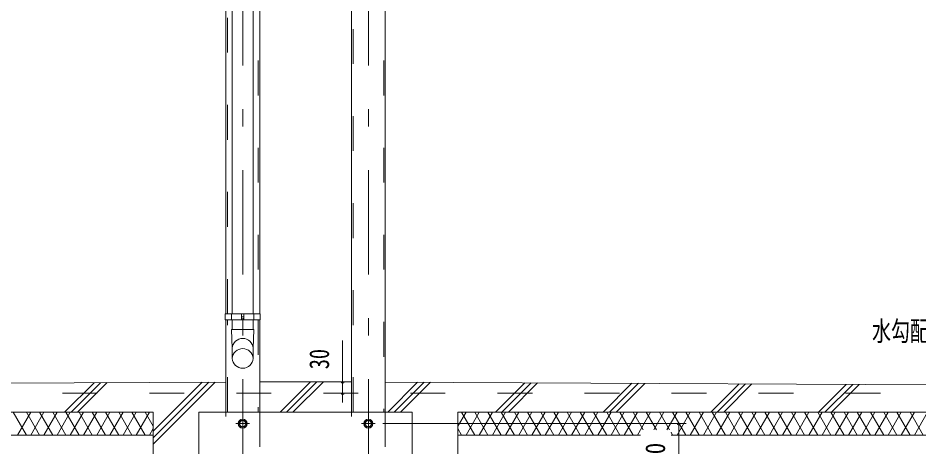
# Model space of a CAD drawing. Units: millimetres, scale not verified. Extents: x -31992 to 32005, y -14700 to 14700.
# Drawn here: x 19187 to 27469, y 1038 to 4979 of the extents above; entities that cross this region are included whole.
import ezdxf
from ezdxf.enums import TextEntityAlignment as Align

# ---------------------------------------------------------------- set-up
doc = ezdxf.new("R2010")
doc.units = ezdxf.units.MM
doc.header["$LTSCALE"] = 80
doc.linetypes.add('USER2', pattern=[10, 4, -6])
doc.linetypes.add('USER3', pattern=[24, 12, -5, 2, -5])
for name, color, linetype, lineweight in [('0-6_2-02BOLD', 7, 'Continuous', 18), ('0-7_2-12HIDDEN', 3, 'USER2', 18), ('0-8_2-22CENTER', 3, 'USER3', 18), ('0-A_2-52DIM', 3, 'Continuous', 18), ('0-B_2-62HATCH', 2, 'Continuous', 18)]:
    doc.layers.add(name, color=color, linetype=linetype, lineweight=lineweight)
doc.styles.add('ＭＳ ゴシック', font='')
doc.styles.get('ＭＳ ゴシック').set_extended_font_data('MS Gothic')

msp = doc.modelspace()

# ---------------------------------------------------------------- linework, layer by layer
at = {"layer": '0-6_2-02BOLD'}
for p, q in [((21156.05, 8497.9), (21156.05, 2260.9)), ((21348.58, 8497.9), (21348.58, 2260.9)), ((21096.37, 2260.9), (21096.37, 7787.41)), ((21408.22, 2260.9), (21408.22, 7787.41)), ((22251.39, 1357.9), (22251.39, 7787.41)), ((22563.24, 7787.41), (22563.24, 1357.9)), ((21150.48, 2204.9), (21150.48, 2260.9)), ((21241.63, 2260.9), (21241.63, 2204.9)), ((21262.98, 2260.9), (21262.98, 2204.9)), ((21354.13, 2204.9), (21354.13, 2260.9)), ((21096.38, 1357.9), (21096.38, 2204.9)), ((21156.03, 2115.78), (21156.03, 2204.9)), ((21252.3, 2232.9), (21241.63, 2232.9)), ((21252.3, 2232.9), (21262.98, 2232.9)), ((21348.52, 2204.9), (21348.52, 2115.78)), ((21408.23, 2204.9), (21408.23, 1357.9)), ((21096.38, 1634.25), (14794.81, 1602.9)), ((20849.81, 1357.9), (20849.81, 482.9)), ((23229.81, 1357.9), (23229.81, 482.9)), ((23229.81, 1357.9), (28864.81, 1357.9)), ((24909.8, 1147.9), (23229.81, 1147.9))]:
    msp.add_line(p, q, dxfattribs=at)
for points in [[(21252.3, 2204.9), (21090.78, 2204.9), (21090.78, 2260.9), (21252.3, 2260.9)], [(21252.3, 2204.9), (21413.83, 2204.9), (21413.83, 2260.9), (21252.3, 2260.9)], [(21149.04, 2115.79), (21355.54, 2115.79), (21348.54, 1941.96), (21348.54, 1851.51)], [(21156.05, 1851.51), (21156.05, 1941.96), (21149.04, 2115.79)], [(14794.81, 1602.9), (14794.81, 1147.9), (20429.81, 1147.9)], [(21408.23, 1635.81), (21829.81, 1637.9), (22251.38, 1635.81)], [(22563.23, 1634.25), (28864.81, 1602.9), (28864.81, 1147.9), (25189.81, 1147.9)], [(20429.81, 482.9), (20429.81, 1357.9), (14794.81, 1357.9)], [(22809.81, 482.9), (22809.81, 1357.9), (20849.81, 1357.9)]]:
    msp.add_lwpolyline(points, dxfattribs=at)
for points in [[(21269.48, 1282.65), (21235.13, 1282.65), (21217.96, 1252.9), (21235.13, 1223.15), (21269.48, 1223.15), (21286.66, 1252.9)], [(22424.48, 1282.65), (22441.66, 1252.9), (22424.48, 1223.15), (22390.13, 1223.15), (22372.96, 1252.9), (22390.13, 1282.65)]]:
    msp.add_lwpolyline(points, close=True, dxfattribs=at)
for centre, radius in [((21252.3, 1252.9), 42), ((21252.3, 1252.9), 28.88), ((22407.31, 1252.9), 42), ((22407.31, 1252.9), 28.88)]:
    msp.add_circle(centre, radius, dxfattribs=at)
for centre, radius, start, end in [((21252.3, 1938.53), 96.43, 3.55867, 176.44133), ((21252.3, 1845.52), 96.43, 3.55867, 176.44133), ((21252.3, 1857.5), 96.44, 183.56303, 356.43697)]:
    msp.add_arc(centre, radius, start, end, dxfattribs=at)
at = {"layer": '0-7_2-12HIDDEN'}
for p, q in [((21111.07, 2260.9), (21111.07, 7787.41)), ((21393.52, 7787.41), (21393.52, 2260.9)), ((22266.09, 1357.9), (22266.09, 7787.41)), ((22548.54, 7787.41), (22548.54, 1357.9)), ((21111.08, 1357.9), (21111.08, 2204.9)), ((21393.53, 2204.9), (21393.53, 1357.9)), ((14794.81, 1532.9), (28864.81, 1532.9))]:
    msp.add_line(p, q, dxfattribs=at)
for points in [[(21408.23, 1357.9), (21408.23, 517.9), (21096.38, 517.9), (21096.38, 1357.9)], [(22563.23, 1357.9), (22563.23, 517.9), (22251.38, 517.9), (22251.38, 1357.9)]]:
    msp.add_lwpolyline(points, dxfattribs=at)
at = {"layer": '0-8_2-22CENTER'}
for p, q in [((21252.3, 9341.41), (21252.3, -1827.1)), ((22407.3, 9341.41), (22407.3, -1827.1)), ((21315.31, 1252.9), (21189.31, 1252.9)), ((22470.31, 1252.9), (22344.31, 1252.9))]:
    msp.add_line(p, q, dxfattribs=at)
at = {"layer": '0-A_2-52DIM'}
for p, q in [((22170.76, 1445.03), (22170.76, 2015.9)), ((22226.48, 1637.9), (21919.54, 1637.9)), ((22184.76, 1637.9), (22156.76, 1637.9)), ((22184.76, 1532.9), (22156.76, 1532.9)), ((25329.81, 1252.9), (22540.31, 1252.9)), ((25273.81, 1252.9), (25245.81, 1252.9)), ((25259.81, 104.9), (25259.81, 1252.9))]:
    msp.add_line(p, q, dxfattribs=at)
for centre in [(22170.76, 1637.9), (22170.76, 1532.9), (25259.81, 1252.9)]:
    msp.add_arc(centre, 14, 180, 0, dxfattribs=at)
at = {"layer": '0-B_2-62HATCH'}
for p, q in [((19615.51, 1357.9), (19885.85, 1628.23)), ((19945.54, 1628.53), (19674.91, 1357.9)), ((19734.31, 1357.9), (20005.23, 1628.83)), ((21000.14, 1633.77), (20429.81, 1063.45)), ((20429.81, 1122.85), (20940.43, 1633.48)), ((20880.74, 1633.18), (20429.81, 1182.24)), ((21595.41, 1357.9), (21875.19, 1637.68)), ((21934.29, 1637.38), (21654.81, 1357.9)), ((21714.21, 1357.9), (21993.39, 1637.09)), ((22860.24, 1632.78), (22585.36, 1357.9)), ((22644.76, 1357.9), (22919.34, 1632.48)), ((22978.45, 1632.19), (22704.16, 1357.9)), ((23575.31, 1357.9), (23845.29, 1627.88)), ((23904.39, 1627.58), (23634.71, 1357.9)), ((23694.11, 1357.9), (23963.49, 1627.29)), ((24565.27, 1357.9), (24830.34, 1622.97)), ((24624.66, 1357.9), (24889.44, 1622.68)), ((24948.54, 1622.39), (24684.05, 1357.9)), ((25555.21, 1357.9), (25815.38, 1618.07)), ((25874.49, 1617.78), (25614.61, 1357.9)), ((25674.01, 1357.9), (25933.59, 1617.49)), ((26545.16, 1357.9), (26800.44, 1613.17)), ((26859.53, 1612.88), (26604.56, 1357.9)), ((26663.95, 1357.9), (26918.64, 1612.59)), ((19263.48, 1147.9), (19142.24, 1357.9)), ((19182.65, 1147.9), (19303.9, 1357.9)), ((19263.48, 1357.9), (19384.73, 1147.9)), ((19425.14, 1357.9), (19303.9, 1147.9)), ((19505.97, 1147.9), (19384.73, 1357.9)), ((19425.14, 1147.9), (19546.38, 1357.9)), ((19505.97, 1357.9), (19627.21, 1147.9)), ((19667.62, 1357.9), (19546.38, 1147.9)), ((19748.45, 1147.9), (19627.21, 1357.9)), ((19667.62, 1147.9), (19788.87, 1357.9)), ((19869.7, 1147.9), (19748.46, 1357.9)), ((19910.11, 1357.9), (19788.87, 1147.9)), ((19869.7, 1357.9), (19990.94, 1147.9)), ((20031.36, 1357.9), (19910.11, 1147.9)), ((20112.19, 1147.9), (19990.95, 1357.9)), ((20031.36, 1147.9), (20152.6, 1357.9)), ((20112.19, 1357.9), (20233.43, 1147.9)), ((20273.84, 1357.9), (20152.6, 1147.9)), ((20354.67, 1147.9), (20233.43, 1357.9)), ((20273.84, 1147.9), (20395.08, 1357.9)), ((20354.67, 1357.9), (20429.81, 1227.77)), ((23229.81, 1227.79), (23304.94, 1357.9)), ((23264.52, 1357.9), (23385.77, 1147.9)), ((23426.18, 1357.9), (23304.93, 1147.9)), ((23507.01, 1147.9), (23385.77, 1357.9)), ((23426.18, 1147.9), (23547.41, 1357.9)), ((23628.25, 1147.9), (23507.01, 1357.9)), ((23668.66, 1357.9), (23547.41, 1147.9)), ((23628.25, 1357.9), (23749.49, 1147.9)), ((23789.91, 1357.9), (23668.66, 1147.9)), ((23870.74, 1147.9), (23749.49, 1357.9)), ((23789.91, 1147.9), (23911.14, 1357.9)), ((23870.74, 1357.9), (23991.97, 1147.9)), ((24032.4, 1357.9), (23911.14, 1147.9)), ((24113.23, 1147.9), (23991.98, 1357.9)), ((24032.4, 1147.9), (24153.64, 1357.9)), ((24113.23, 1357.9), (24234.46, 1147.9)), ((24274.88, 1357.9), (24153.64, 1147.9)), ((24355.71, 1147.9), (24234.46, 1357.9)), ((24274.88, 1147.9), (24396.12, 1357.9)), ((24355.71, 1357.9), (24476.95, 1147.9)), ((24517.37, 1357.9), (24396.12, 1147.9)), ((24598.2, 1147.9), (24476.95, 1357.9)), ((24517.37, 1147.9), (24638.61, 1357.9)), ((24719.44, 1147.9), (24598.2, 1357.9)), ((24759.86, 1357.9), (24638.61, 1147.9)), ((24719.44, 1357.9), (24840.69, 1147.9)), ((24881.09, 1357.9), (24759.86, 1147.9)), ((24933.98, 1196.31), (24840.69, 1357.9)), ((24881.09, 1147.9), (25002.34, 1357.9)), ((24961.93, 1357.9), (25055.23, 1196.31)), ((25030.3, 1196.31), (25123.59, 1357.9)), ((25083.17, 1357.9), (25176.46, 1196.31)), ((25151.54, 1196.31), (25244.83, 1357.9)), ((25204.41, 1357.9), (25325.65, 1147.9)), ((25366.08, 1357.9), (25244.83, 1147.9)), ((25446.91, 1147.9), (25325.65, 1357.9)), ((25366.08, 1147.9), (25487.31, 1357.9)), ((25446.91, 1357.9), (25568.14, 1147.9)), ((25608.56, 1357.9), (25487.31, 1147.9)), ((25689.38, 1147.9), (25568.14, 1357.9)), ((25608.56, 1147.9), (25729.8, 1357.9)), ((25689.39, 1357.9), (25810.63, 1147.9)), ((25851.05, 1357.9), (25729.8, 1147.9)), ((25931.87, 1147.9), (25810.63, 1357.9)), ((25851.05, 1147.9), (25972.29, 1357.9)), ((25931.87, 1357.9), (26053.12, 1147.9)), ((26093.54, 1357.9), (25972.29, 1147.9)), ((26174.37, 1147.9), (26053.12, 1357.9)), ((26093.54, 1147.9), (26214.78, 1357.9)), ((26174.37, 1357.9), (26295.61, 1147.9)), ((26336.02, 1357.9), (26214.78, 1147.9)), ((26416.85, 1147.9), (26295.61, 1357.9)), ((26336.02, 1147.9), (26457.27, 1357.9)), ((26416.85, 1357.9), (26538.09, 1147.9)), ((26578.51, 1357.9), (26457.27, 1147.9)), ((26538.09, 1357.9), (26659.34, 1147.9)), ((26578.51, 1147.9), (26699.76, 1357.9)), ((26780.59, 1147.9), (26659.34, 1357.9)), ((26699.76, 1147.9), (26821, 1357.9)), ((26780.59, 1357.9), (26901.82, 1147.9)), ((26942.24, 1357.9), (26821, 1147.9)), ((27023.07, 1147.9), (26901.82, 1357.9)), ((26942.24, 1147.9), (27063.48, 1357.9)), ((27023.07, 1357.9), (27144.31, 1147.9)), ((27184.73, 1357.9), (27063.48, 1147.9)), ((27265.56, 1147.9), (27144.32, 1357.9)), ((27184.73, 1147.9), (27305.98, 1357.9)), ((27265.56, 1357.9), (27386.81, 1147.9)), ((27427.22, 1357.9), (27305.97, 1147.9)), ((27386.81, 1357.9), (27508.05, 1147.9)), ((27427.22, 1147.9), (27548.46, 1357.9)), ((20429.81, 1208.04), (20395.09, 1147.9)), ((23264.52, 1147.9), (23229.81, 1208.02)), ((25204.41, 1147.9), (25189.81, 1173.2))]:
    msp.add_line(p, q, dxfattribs=at)

# ---------------------------------------------------------------- texts
at = {"layer": '0-A_2-52DIM', "color": 7, "style": 'ＭＳ ゴシック', "width": 0.7}
msp.add_text('水勾配\u3000１／２００', height=182.3, dxfattribs=at).set_placement((27037.64, 1957.68), align=Align.BOTTOM_LEFT)
at = {"layer": '0-A_2-52DIM', "color": 7, "style": 'ＭＳ ゴシック'}
for s, width, p in [('30', 0.75, (22100.75, 1752.26)), ('170', 0.85, (25189.81, 760.12))]:
    msp.add_text(s, height=182.3, rotation=90, dxfattribs=dict(at, width=width)).set_placement(p, align=Align.BOTTOM_LEFT)

doc.saveas('drawing.dxf')
